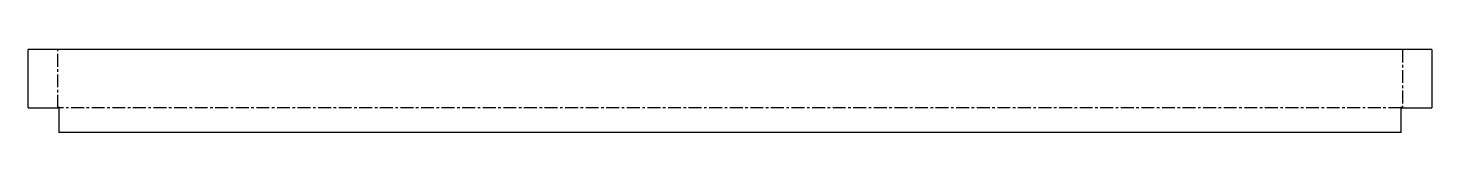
# Model space of a CAD drawing. Header units: millimetres. Extents: x -694 to 692, y -84 to -2.
import ezdxf

# ---------------------------------------------------------------- set-up
doc = ezdxf.new("R2010")
doc.units = ezdxf.units.MM
doc.linetypes.add('CENTERX2', pattern=[20.32, 12.7, -2.54, 2.54, -2.54])

msp = doc.modelspace()

# ---------------------------------------------------------------- linework, layer by layer
at = {"color": 7, "linetype": 'Continuous', "lineweight": 25}
for p, q in [((-694.3, -59.3), (-694.3, -1.7)), ((691.6, -1.7), (-694.3, -1.7)), ((691.6, -1.7), (691.6, -59.3)), ((-694.3, -59.3), (-664.1, -59.3)), ((-664.1, -58.5), (-664.1, -58.5)), ((-664.1, -59.3), (-664.1, -58.5)), ((-664.1, -58.5), (-664.1, -83.7)), ((661.4, -58.5), (661.4, -59.3)), ((661.4, -58.5), (661.4, -58.5)), ((661.4, -83.7), (661.4, -58.5)), ((661.4, -59.3), (691.6, -59.3)), ((661.4, -83.7), (-664.1, -83.7))]:
    msp.add_line(p, q, dxfattribs=at)
at = {"color": 7, "linetype": 'CENTERX2'}
for p, q in [((-665.1, -59.3), (-665.1, -1.7)), ((662.4, -1.7), (662.4, -59.3)), ((661.4, -59.5), (-664.1, -59.5))]:
    msp.add_line(p, q, dxfattribs=at)

doc.saveas('drawing.dxf')
